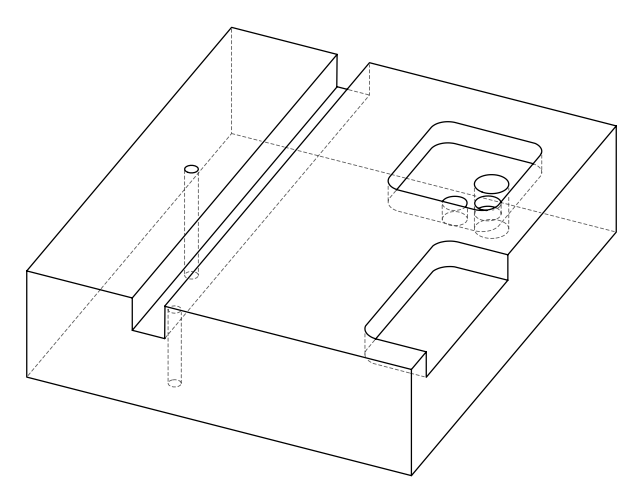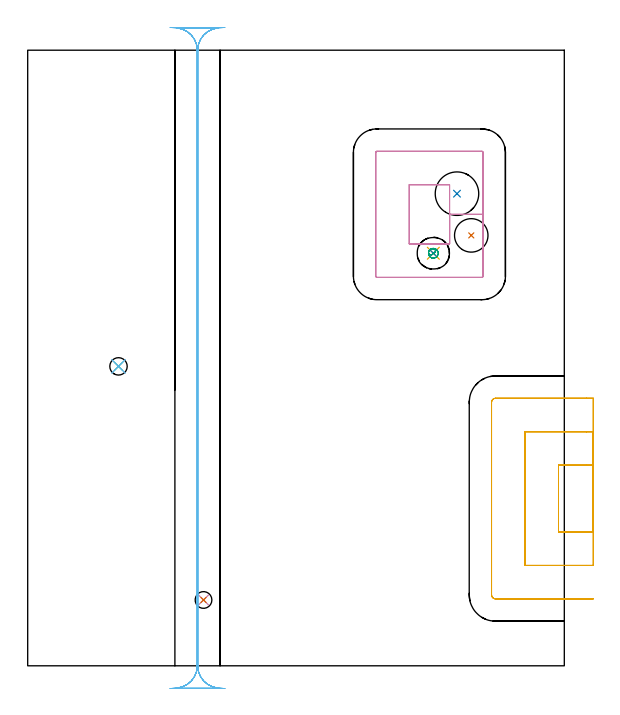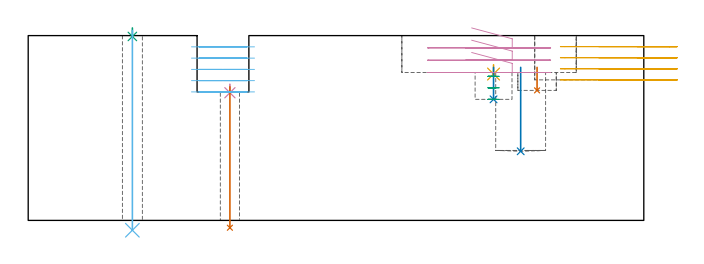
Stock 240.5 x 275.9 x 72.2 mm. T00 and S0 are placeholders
(PLAN: 12 operations, 7 tool changes, 14.9 min)
(1 INDEXABLE_INSERT_DRILL_BLIND_HOLE_FROM_SOLID | STEP1POCKET | UGT0302_001 | 0.04 min | 3777 mm3)
(2 INDEXABLE_INSERT_DRILL_BLIND_HOLE_FROM_SOLID_1 | STEP1POCKET_1 | NXT0302_010 | 0.14 min | 13420 mm3)
(3 SPOT_DRILL | STEP1HOLE | NXT0321_9005460120000 | 0.03 min | 1 mm3)
(4 SPOT_DRILL_1 | STEP1HOLE_1 | NXT0321_9005460120000 | 0.03 min | 2364 mm3)
(5 SPOT_DRILL_2 | STEP1POCKET_2 | NXT0321_9005460120000 | 0.03 min | 1540 mm3)
(6 DRILL_THROUGH_HOLE_INTO_CENTER | STEP1HOLE | UGT0301_473 | 0.31 min | 3438 mm3)
(7 DRILL_THROUGH_HOLE_INTO_CENTER_1 | STEP1HOLE_1 | NXT0301_046 | 0.23 min | 2231 mm3)
(8 DRILL_BLIND_HOLE_INTO_CENTER | STEP1POCKET_2 | NXT0301_128 | 0.05 min | 1151 mm3)
(9 MILL_ROUGH_BLIND_HOLE_CONTOUR | STEP1POCKET_2 | NXT0201_013 | Spiral | 0.28 min | 1361 mm3)
(10 MILL_RECTANGULAR_POCKET | POCKET_RECTANGULAR_STRAIGHT | UGT0201_104 | Follow Part, ap 5, ae 75% | 2.25 min | 64489 mm3)
(11 MILL_SLOT | SLOT_PARTIAL_RECTANGULAR | UGT0201_104 | Follow Part, ap 5, ae 75% | 4.98 min | 79971 mm3)
(12 MILL_RECTANGULAR_SLOT | SLOT_RECTANGULAR | UGT0201_104 | Follow Part, ap 5, ae 75% | 6.5 min | 120241 mm3)
(TOOL UGT0302_001 | Indexable Insert Drill 15mm | D15 PA180 FL50 Z2)
(TOOL NXT0302_010 | Index. Insert Drill 19.5mm [880-D1950L25-05] | D19.5 PA176 FL98 Z2)
(TOOL NXT0321_9005460120000 | NC Spot Drill, 142deg, 12mm, Carbide, Uncoated | D12 PA142 FL30 Z2)
(TOOL UGT0301_473 | Carbide Drill 7.8 mm | D7.8 PA118 FL76 Z2)
(TOOL NXT0301_046 | Carbide Drill 7.5mm [860.1-0750-038A1-MM 2214] | D7.5 PA140 FL53 Z2)
(TOOL NXT0301_128 | Carbide Drill 12mm [861.1-1200-036A1-GP GC34] | D12 PA150 FL37.4 Z2)
(TOOL NXT0201_013 | ENDMILL 10mm | D10 FL30 Z4)
(TOOL UGT0201_104 | End Mill 20 mm | D20 FL22 Z2)
(OP 1 INDEXABLE_INSERT_DRILL_BLIND_HOLE_FROM_SOLID)
G17 G21 G94 G90
T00 M6
G54
G17 G0 G90 X198.8 Y192.9 S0 M3
G43 Z82.2 H0
G94 G81 G98 Z50.8 F250. R59.8
G80
M5
M2
(OP 2 INDEXABLE_INSERT_DRILL_BLIND_HOLE_FROM_SOLID_1)
G17 G21 G94 G90
T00 M6
G54
G17 G0 G90 X192.4 Y211.6 S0 M3
G43 Z82.2 H1
G94 G81 G98 Z27. F250. R59.8
G80
M5
M2
(OP 3 SPOT_DRILL)
G17 G21 G94 G90
T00 M6
G54
G17 G0 G90 X40.7 Y134.2 S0 M3
G43 Z82.2 H0
G94 G81 G98 Z71.864 F250. R75.2
G80
M5
M2
(OP 4 SPOT_DRILL_1)
G17 G21 G94 G90
T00 M6
G54
G17 G0 G90 X78.8 Y29.5 S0 M3
G43 Z82.2 H0
G94 G81 G98 Z49.873 F250. R53.2
G80
M5
M2
(OP 5 SPOT_DRILL_2)
G17 G21 G94 G90
T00 M6
G54
G17 G0 G90 X181.8 Y184.9 S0 M3
G43 Z82.2 H0
G94 G81 G98 Z57.18 F250. R60.8
G80
M5
M2
(OP 6 DRILL_THROUGH_HOLE_INTO_CENTER)
G17 G21 G94 G90
T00 M6
G54
G17 G0 G90 X40.7 Y134.2 S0 M3
G43 Z82.2 H0
G94 G73 G98 Z-3.843 F250. Q7.604 R74.2
G80
M5
M2
(OP 7 DRILL_THROUGH_HOLE_INTO_CENTER_1)
G17 G21 G94 G90
T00 M6
G54
G17 G0 G90 X78.8 Y29.5 S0 M3
G43 Z82.2 H1
G94 G73 G98 Z-2.865 F250. Q6.633 R52.2
G80
M5
M2
(OP 8 DRILL_BLIND_HOLE_INTO_CENTER)
G17 G21 G94 G90
T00 M6
G54
G17 G0 G90 X181.8 Y184.9 S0 M3
G43 Z82.2 H1
G94 G81 G98 Z47.3 F250. R59.8
G80
M5
M2
(OP 9 MILL_ROUGH_BLIND_HOLE_CONTOUR)
G17 G21 G94 G90
T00 M6
G54
G17 G0 G90 X181.8 Y184.9 S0 M3
G43 Z82.2 H0
Z56.3
G94 G3 X182.152 Y186.748 R0.957 F250.
X179.754 Y185.71 R1.848
X180.99 Y182.854 R2.2
X179.754 Y185.71 R-2.2
X180.372 Y184.282 R1.1
X181.8 Y184.9 R1.1
G0 Z51.8
G3 X182.152 Y186.748 R0.957
X179.754 Y185.71 R1.848
X180.99 Y182.854 R2.2
X179.754 Y185.71 R-2.2
X180.372 Y184.282 R1.1
X181.8 Y184.9 R1.1
G0 Z47.3
G3 X182.152 Y186.748 R0.957
X179.754 Y185.71 R1.848
X180.99 Y182.854 R2.2
X179.754 Y185.71 R-2.2
X180.372 Y184.282 R1.1
X181.8 Y184.9 R1.1
G0 Z82.2
M5
M2
(OP 10 MILL_RECTANGULAR_POCKET)
G17 G21 G94 G90
T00 M6
G54
G17 G0 G90 X173.24 Y189.1 S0 M3
G43 Z82.2 H0
Z75.2
G94 G1 X189.1 Z70.95 F250.
Y202.35 Z67.4
Y215.6 F500.
X171.
Y189.1
X189.1
Y202.35
X204.1
Y230.1
G3 X203.6 Y230.6 R0.5
G1 X156.5
G3 X156. Y230.1 R0.5
G1 Y174.6
G3 X156.5 Y174.1 R0.5
G1 X203.6
G3 X204.1 Y174.6 R0.5
G1 Y202.35
Y203.35
G0 X173.24 Y189.1 Z70.4
G1 X189.1 Z66.15 F250.
Y202.35 Z62.6
Y215.6 F500.
X171.
Y189.1
X189.1
Y202.35
X204.1
Y230.1
G3 X203.6 Y230.6 R0.5
G1 X156.5
G3 X156. Y230.1 R0.5
G1 Y174.6
G3 X156.5 Y174.1 R0.5
G1 X203.6
G3 X204.1 Y174.6 R0.5
G1 Y202.35
Y203.35
G0 X173.24 Y189.1 Z65.6
G1 X189.1 Z61.35 F250.
Y202.35 Z57.8
Y215.6 F500.
X171.
Y189.1
X189.1
Y202.35
X204.1
Y230.1
G3 X203.6 Y230.6 R0.5
G1 X156.5
G3 X156. Y230.1 R0.5
G1 Y174.6
G3 X156.5 Y174.1 R0.5
G1 X203.6
G3 X204.1 Y174.6 R0.5
G1 Y202.35
Y203.35
G0 Z82.2
M5
M2
(OP 11 MILL_SLOT)
G17 G21 G94 G90
T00 M6
G54
G17 G0 G90 X253.5 Y89.9 S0 M3
G43 Z82.2 H0
Z67.875
G94 G1 X250.5 F250.
X237.9 F500.
Y60.
X250.5
X253.5 F250.
Y104.9
X250.5
X222.9 F500.
Y45.
X250.5
X253.5 F250.
Y119.9
X250.5
X209.7 F500.
G3 X207.9 Y118.1 R1.8
G1 Y31.8
G3 X209.7 Y30. R1.8
G1 X250.5
X253.5 F250.
G0 Y89.9 Z63.55
G1 X250.5
X237.9 F500.
Y60.
X250.5
X253.5 F250.
Y104.9
X250.5
X222.9 F500.
Y45.
X250.5
X253.5 F250.
Y119.9
X250.5
X209.7 F500.
G3 X207.9 Y118.1 R1.8
G1 Y31.8
G3 X209.7 Y30. R1.8
G1 X250.5
X253.5 F250.
G0 Y89.9 Z59.225
G1 X250.5
X237.9 F500.
Y60.
X250.5
X253.5 F250.
Y104.9
X250.5
X222.9 F500.
Y45.
X250.5
X253.5 F250.
Y119.9
X250.5
X209.7 F500.
G3 X207.9 Y118.1 R1.8
G1 Y31.8
G3 X209.7 Y30. R1.8
G1 X250.5
X253.5 F250.
G0 Y89.9 Z54.9
G1 X250.5
X237.9 F500.
Y60.
X250.5
X253.5 F250.
Y104.9
X250.5
X222.9 F500.
Y45.
X250.5
X253.5 F250.
Y119.9
X250.5
X209.7 F500.
G3 X207.9 Y118.1 R1.8
G1 Y31.8
G3 X209.7 Y30. R1.8
G1 X250.5
X253.5 F250.
G0 Z82.2
M5
M2
(OP 12 MILL_RECTANGULAR_SLOT)
G17 G21 G94 G90
T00 M6
G54
G17 G0 G90 X88.417 Y-10.202 S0 M3
G43 Z82.2 H0
Z67.8
G94 G1 X85.426 Y-9.97 F250.
G2 X76.2 Y0. R10. F500.
G1 Y275.9
G2 X85.426 Y285.87 R10.
G1 Y285.9
X66.774
Y285.87
G2 X76. Y275.9 R10.
G1 Y0.
G2 X66.774 Y-9.97 R10.
G1 X63.783 Y-10.202 F250.
G0 Z82.2
Y286.102
Z63.4
G1 X66.774 Y285.87
G2 X76. Y275.9 R10. F500.
G1 Y0.
G2 X66.774 Y-9.97 R10.
G1 Y-10.
X85.426
Y-9.97
G2 X76.2 Y0. R10.
G1 Y275.9
G2 X85.426 Y285.87 R10.
G1 X88.417 Y286.102 F250.
G0 X63.783 Z59.
G1 X66.774 Y285.87
G2 X76. Y275.9 R10. F500.
G1 Y0.
G2 X66.774 Y-9.97 R10.
G1 Y-10.
X85.426
Y-9.97
G2 X76.2 Y0. R10.
G1 Y275.9
G2 X85.426 Y285.87 R10.
G1 X88.417 Y286.102 F250.
G0 Z82.2
Y-10.202
Z54.6
G1 X85.426 Y-9.97
G2 X76.2 Y0. R10. F500.
G1 Y275.9
G2 X85.426 Y285.87 R10.
G1 Y285.9
X66.774
Y285.87
G2 X76. Y275.9 R10.
G1 Y0.
G2 X66.774 Y-9.97 R10.
G1 X63.783 Y-10.202 F250.
G0 X88.417 Z50.2
G1 X85.426 Y-9.97
G2 X76.2 Y0. R10. F500.
G1 Y275.9
G2 X85.426 Y285.87 R10.
G1 Y285.9
X66.774
Y285.87
G2 X76. Y275.9 R10.
G1 Y0.
G2 X66.774 Y-9.97 R10.
G1 X63.783 Y-10.202 F250.
G0 Z82.2
M5
M2
